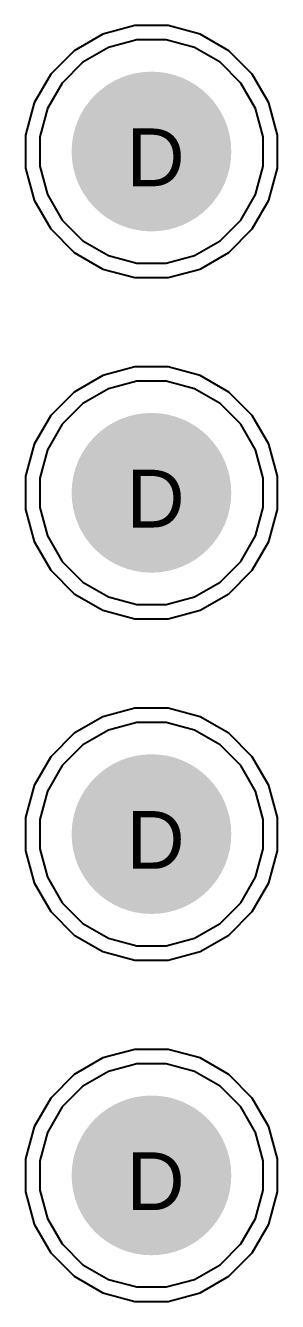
# Model space of a CAD drawing. Header units: inches. Extents: x 0 to 5379, y 0 to 5429.
# Drawn here: x 318.8 to 321.02, y 146.93 to 158.15 of the extents above; entities that cross this region are included whole.
import ezdxf

# ---------------------------------------------------------------- set-up
doc = ezdxf.new("R2010")
doc.units = ezdxf.units.IN
for name, color, linetype in [('Bottom Layer', 5, 'Continuous'), ('Bottom Solder', 6, 'Continuous'), ('Drill Drawing', 1, 'Continuous'), ('GND01', 16, 'Continuous'), ('GND02', 76, 'Continuous'), ('PWR', 156, 'Continuous'), ('SIG 01', 90, 'Continuous'), ('Top Layer', 1, 'Continuous'), ('Top Solder', 216, 'Continuous'), ('Via Holes', 16, 'Continuous')]:
    doc.layers.add(name, color=color, linetype=linetype)
doc.styles.add('Arial', font='', dxfattribs={"height": 0.2})
doc.styles.get('Arial').set_extended_font_data('Arial')

msp = doc.modelspace()

# ---------------------------------------------------------------- hatches: boundary and pattern name
at = {"layer": 'Bottom Layer'}
h = msp.add_hatch(color=5, dxfattribs=at)
edge = h.paths.add_edge_path()
edge.add_arc((319.907, 157.04), 0.6, 0, 360)
h = msp.add_hatch(color=5, dxfattribs=at)
edge = h.paths.add_edge_path()
edge.add_arc((319.907, 154.04), 0.6, 0, 360)
h = msp.add_hatch(color=5, dxfattribs=at)
edge = h.paths.add_edge_path()
edge.add_arc((319.907, 151.04), 0.6, 0, 360)
h = msp.add_hatch(color=5, dxfattribs=at)
edge = h.paths.add_edge_path()
edge.add_arc((319.907, 148.04), 0.6, 0, 360)
at = {"layer": 'Bottom Solder'}
h = msp.add_hatch(color=6, dxfattribs=at)
edge = h.paths.add_edge_path()
edge.add_arc((319.907, 157.04), 0.702, 0, 360)
h = msp.add_hatch(color=6, dxfattribs=at)
edge = h.paths.add_edge_path()
edge.add_arc((319.907, 154.04), 0.702, 0, 360)
h = msp.add_hatch(color=6, dxfattribs=at)
edge = h.paths.add_edge_path()
edge.add_arc((319.907, 151.04), 0.702, 0, 360)
h = msp.add_hatch(color=6, dxfattribs=at)
edge = h.paths.add_edge_path()
edge.add_arc((319.907, 148.04), 0.702, 0, 360)
at = {"layer": 'GND01'}
h = msp.add_hatch(color=16, dxfattribs=at)
edge = h.paths.add_edge_path()
edge.add_arc((319.907, 157.04), 0.6, 0, 360)
h = msp.add_hatch(color=16, dxfattribs=at)
edge = h.paths.add_edge_path()
edge.add_arc((319.907, 154.04), 0.6, 0, 360)
h = msp.add_hatch(color=16, dxfattribs=at)
edge = h.paths.add_edge_path()
edge.add_arc((319.907, 151.04), 0.6, 0, 360)
h = msp.add_hatch(color=16, dxfattribs=at)
edge = h.paths.add_edge_path()
edge.add_arc((319.907, 148.04), 0.6, 0, 360)
at = {"layer": 'GND02'}
h = msp.add_hatch(color=76, dxfattribs=at)
edge = h.paths.add_edge_path()
edge.add_arc((319.907, 157.04), 0.6, 0, 360)
h = msp.add_hatch(color=76, dxfattribs=at)
edge = h.paths.add_edge_path()
edge.add_arc((319.907, 154.04), 0.6, 0, 360)
h = msp.add_hatch(color=76, dxfattribs=at)
edge = h.paths.add_edge_path()
edge.add_arc((319.907, 151.04), 0.6, 0, 360)
h = msp.add_hatch(color=76, dxfattribs=at)
edge = h.paths.add_edge_path()
edge.add_arc((319.907, 148.04), 0.6, 0, 360)
at = {"layer": 'PWR'}
h = msp.add_hatch(color=156, dxfattribs=at)
edge = h.paths.add_edge_path()
edge.add_arc((319.907, 157.04), 0.6, 0, 360)
h = msp.add_hatch(color=156, dxfattribs=at)
edge = h.paths.add_edge_path()
edge.add_arc((319.907, 154.04), 0.6, 0, 360)
h = msp.add_hatch(color=156, dxfattribs=at)
edge = h.paths.add_edge_path()
edge.add_arc((319.907, 151.04), 0.6, 0, 360)
h = msp.add_hatch(color=156, dxfattribs=at)
edge = h.paths.add_edge_path()
edge.add_arc((319.907, 148.04), 0.6, 0, 360)
at = {"layer": 'SIG 01'}
h = msp.add_hatch(color=90, dxfattribs=at)
edge = h.paths.add_edge_path()
edge.add_arc((319.907, 157.04), 0.6, 0, 360)
h = msp.add_hatch(color=90, dxfattribs=at)
edge = h.paths.add_edge_path()
edge.add_arc((319.907, 154.04), 0.6, 0, 360)
h = msp.add_hatch(color=90, dxfattribs=at)
edge = h.paths.add_edge_path()
edge.add_arc((319.907, 151.04), 0.6, 0, 360)
h = msp.add_hatch(color=90, dxfattribs=at)
edge = h.paths.add_edge_path()
edge.add_arc((319.907, 148.04), 0.6, 0, 360)
at = {"layer": 'Top Layer'}
h = msp.add_hatch(color=1, dxfattribs=at)
edge = h.paths.add_edge_path()
edge.add_arc((319.907, 157.04), 0.6, 0, 360)
h = msp.add_hatch(color=1, dxfattribs=at)
edge = h.paths.add_edge_path()
edge.add_arc((319.907, 154.04), 0.6, 0, 360)
h = msp.add_hatch(color=1, dxfattribs=at)
edge = h.paths.add_edge_path()
edge.add_arc((319.907, 151.04), 0.6, 0, 360)
h = msp.add_hatch(color=1, dxfattribs=at)
edge = h.paths.add_edge_path()
edge.add_arc((319.907, 148.04), 0.6, 0, 360)
at = {"layer": 'Top Solder'}
h = msp.add_hatch(color=216, dxfattribs=at)
edge = h.paths.add_edge_path()
edge.add_arc((319.907, 157.04), 0.702, 0, 360)
h = msp.add_hatch(color=216, dxfattribs=at)
edge = h.paths.add_edge_path()
edge.add_arc((319.907, 154.04), 0.702, 0, 360)
h = msp.add_hatch(color=216, dxfattribs=at)
edge = h.paths.add_edge_path()
edge.add_arc((319.907, 151.04), 0.702, 0, 360)
h = msp.add_hatch(color=216, dxfattribs=at)
edge = h.paths.add_edge_path()
edge.add_arc((319.907, 148.04), 0.702, 0, 360)
at = {"layer": 'Via Holes'}
h = msp.add_hatch(color=7, dxfattribs=at)
edge = h.paths.add_edge_path()
edge.add_arc((319.907, 157.04), 0.35, 0, 360)
h = msp.add_hatch(color=7, dxfattribs=at)
edge = h.paths.add_edge_path()
edge.add_arc((319.907, 154.04), 0.35, 0, 360)
h = msp.add_hatch(color=7, dxfattribs=at)
edge = h.paths.add_edge_path()
edge.add_arc((319.907, 151.04), 0.35, 0, 360)
h = msp.add_hatch(color=7, dxfattribs=at)
edge = h.paths.add_edge_path()
edge.add_arc((319.907, 148.04), 0.35, 0, 360)

# ---------------------------------------------------------------- linework, layer by layer
at = {"layer": 'GND01'}
for p, q in [((319.762, 158.148), (319.48, 158.072)), ((320.053, 158.148), (319.762, 158.148)), ((320.335, 158.072), (320.053, 158.148)), ((319.48, 158.072), (319.227, 157.926)), ((320.588, 157.926), (320.335, 158.072)), ((319.227, 157.926), (319.021, 157.72)), ((320.794, 157.72), (320.588, 157.926)), ((319.021, 157.72), (318.875, 157.467)), ((320.94, 157.467), (320.794, 157.72)), ((318.875, 157.467), (318.799, 157.185)), ((321.015, 157.185), (320.94, 157.467)), ((318.799, 157.185), (318.799, 156.894)), ((321.015, 156.894), (321.015, 157.185)), ((318.799, 156.894), (318.875, 156.612)), ((320.94, 156.612), (321.015, 156.894)), ((318.875, 156.612), (319.021, 156.359)), ((320.794, 156.359), (320.94, 156.612)), ((319.021, 156.359), (319.227, 156.153)), ((320.588, 156.153), (320.794, 156.359)), ((319.227, 156.153), (319.48, 156.007)), ((320.335, 156.007), (320.588, 156.153)), ((319.48, 156.007), (319.762, 155.932)), ((319.762, 155.932), (320.053, 155.932)), ((320.053, 155.932), (320.335, 156.007)), ((319.762, 155.148), (319.48, 155.072)), ((320.053, 155.148), (319.762, 155.148)), ((320.335, 155.072), (320.053, 155.148)), ((319.48, 155.072), (319.227, 154.926)), ((320.588, 154.926), (320.335, 155.072)), ((319.227, 154.926), (319.021, 154.72)), ((320.794, 154.72), (320.588, 154.926)), ((319.021, 154.72), (318.875, 154.467)), ((320.94, 154.467), (320.794, 154.72)), ((318.875, 154.467), (318.799, 154.185)), ((321.015, 154.185), (320.94, 154.467)), ((318.799, 154.185), (318.799, 153.894)), ((321.015, 153.894), (321.015, 154.185)), ((318.799, 153.894), (318.875, 153.612)), ((320.94, 153.612), (321.015, 153.894)), ((318.875, 153.612), (319.021, 153.359)), ((320.794, 153.359), (320.94, 153.612)), ((319.021, 153.359), (319.227, 153.153)), ((320.588, 153.153), (320.794, 153.359)), ((319.227, 153.153), (319.48, 153.007)), ((320.335, 153.007), (320.588, 153.153)), ((319.48, 153.007), (319.762, 152.932)), ((320.053, 152.932), (320.335, 153.007)), ((319.762, 152.932), (320.053, 152.932)), ((319.762, 152.148), (319.48, 152.072)), ((320.053, 152.148), (319.762, 152.148)), ((320.335, 152.072), (320.053, 152.148)), ((319.48, 152.072), (319.227, 151.926)), ((320.588, 151.926), (320.335, 152.072)), ((319.227, 151.926), (319.021, 151.72)), ((320.794, 151.72), (320.588, 151.926)), ((319.021, 151.72), (318.875, 151.467)), ((320.94, 151.467), (320.794, 151.72)), ((318.875, 151.467), (318.799, 151.185)), ((321.015, 151.185), (320.94, 151.467)), ((318.799, 151.185), (318.799, 150.894)), ((321.015, 150.894), (321.015, 151.185)), ((318.799, 150.894), (318.875, 150.612)), ((320.94, 150.612), (321.015, 150.894)), ((318.875, 150.612), (319.021, 150.359)), ((320.794, 150.359), (320.94, 150.612)), ((319.021, 150.359), (319.227, 150.153)), ((320.588, 150.153), (320.794, 150.359)), ((319.227, 150.153), (319.48, 150.007)), ((320.335, 150.007), (320.588, 150.153)), ((319.48, 150.007), (319.762, 149.932)), ((320.053, 149.932), (320.335, 150.007)), ((319.762, 149.932), (320.053, 149.932)), ((319.48, 149.072), (319.227, 148.926)), ((319.762, 149.148), (319.48, 149.072)), ((320.053, 149.148), (319.762, 149.148)), ((320.335, 149.072), (320.053, 149.148)), ((320.588, 148.926), (320.335, 149.072)), ((319.227, 148.926), (319.021, 148.72)), ((320.794, 148.72), (320.588, 148.926)), ((319.021, 148.72), (318.875, 148.467)), ((320.94, 148.467), (320.794, 148.72)), ((318.875, 148.467), (318.799, 148.185)), ((321.015, 148.185), (320.94, 148.467)), ((318.799, 148.185), (318.799, 147.894)), ((321.015, 147.894), (321.015, 148.185)), ((318.799, 147.894), (318.875, 147.612)), ((320.94, 147.612), (321.015, 147.894)), ((318.875, 147.612), (319.021, 147.359)), ((320.794, 147.359), (320.94, 147.612)), ((319.021, 147.359), (319.227, 147.153)), ((320.588, 147.153), (320.794, 147.359)), ((319.227, 147.153), (319.48, 147.007)), ((320.335, 147.007), (320.588, 147.153)), ((319.48, 147.007), (319.762, 146.932)), ((319.762, 146.932), (320.053, 146.932)), ((320.053, 146.932), (320.335, 147.007))]:
    msp.add_line(p, q, dxfattribs=at)
at = {"layer": 'GND02'}
for p, q in [((319.762, 158.148), (319.48, 158.072)), ((320.053, 158.148), (319.762, 158.148)), ((320.335, 158.072), (320.053, 158.148)), ((319.48, 158.072), (319.227, 157.926)), ((320.588, 157.926), (320.335, 158.072)), ((319.227, 157.926), (319.021, 157.72)), ((320.794, 157.72), (320.588, 157.926)), ((319.021, 157.72), (318.875, 157.467)), ((320.94, 157.467), (320.794, 157.72)), ((318.875, 157.467), (318.799, 157.185)), ((321.015, 157.185), (320.94, 157.467)), ((318.799, 157.185), (318.799, 156.894)), ((321.015, 156.894), (321.015, 157.185)), ((318.799, 156.894), (318.875, 156.612)), ((320.94, 156.612), (321.015, 156.894)), ((318.875, 156.612), (319.021, 156.359)), ((320.794, 156.359), (320.94, 156.612)), ((319.021, 156.359), (319.227, 156.153)), ((320.588, 156.153), (320.794, 156.359)), ((319.227, 156.153), (319.48, 156.007)), ((320.335, 156.007), (320.588, 156.153)), ((319.48, 156.007), (319.762, 155.932)), ((319.762, 155.932), (320.053, 155.932)), ((320.053, 155.932), (320.335, 156.007)), ((319.762, 155.148), (319.48, 155.072)), ((320.053, 155.148), (319.762, 155.148)), ((320.335, 155.072), (320.053, 155.148)), ((319.48, 155.072), (319.227, 154.926)), ((320.588, 154.926), (320.335, 155.072)), ((319.227, 154.926), (319.021, 154.72)), ((320.794, 154.72), (320.588, 154.926)), ((319.021, 154.72), (318.875, 154.467)), ((320.94, 154.467), (320.794, 154.72)), ((318.875, 154.467), (318.799, 154.185)), ((321.015, 154.185), (320.94, 154.467)), ((318.799, 154.185), (318.799, 153.894)), ((321.015, 153.894), (321.015, 154.185)), ((318.799, 153.894), (318.875, 153.612)), ((320.94, 153.612), (321.015, 153.894)), ((318.875, 153.612), (319.021, 153.359)), ((320.794, 153.359), (320.94, 153.612)), ((319.021, 153.359), (319.227, 153.153)), ((320.588, 153.153), (320.794, 153.359)), ((319.227, 153.153), (319.48, 153.007)), ((320.335, 153.007), (320.588, 153.153)), ((319.48, 153.007), (319.762, 152.932)), ((320.053, 152.932), (320.335, 153.007)), ((319.762, 152.932), (320.053, 152.932)), ((319.762, 152.148), (319.48, 152.072)), ((320.053, 152.148), (319.762, 152.148)), ((320.335, 152.072), (320.053, 152.148)), ((319.48, 152.072), (319.227, 151.926)), ((320.588, 151.926), (320.335, 152.072)), ((319.227, 151.926), (319.021, 151.72)), ((320.794, 151.72), (320.588, 151.926)), ((319.021, 151.72), (318.875, 151.467)), ((320.94, 151.467), (320.794, 151.72)), ((318.875, 151.467), (318.799, 151.185)), ((321.015, 151.185), (320.94, 151.467)), ((318.799, 151.185), (318.799, 150.894)), ((321.015, 150.894), (321.015, 151.185)), ((318.799, 150.894), (318.875, 150.612)), ((320.94, 150.612), (321.015, 150.894)), ((318.875, 150.612), (319.021, 150.359)), ((320.794, 150.359), (320.94, 150.612)), ((319.021, 150.359), (319.227, 150.153)), ((320.588, 150.153), (320.794, 150.359)), ((319.227, 150.153), (319.48, 150.007)), ((320.335, 150.007), (320.588, 150.153)), ((319.48, 150.007), (319.762, 149.932)), ((320.053, 149.932), (320.335, 150.007)), ((319.762, 149.932), (320.053, 149.932)), ((319.48, 149.072), (319.227, 148.926)), ((319.762, 149.148), (319.48, 149.072)), ((320.053, 149.148), (319.762, 149.148)), ((320.335, 149.072), (320.053, 149.148)), ((320.588, 148.926), (320.335, 149.072)), ((319.227, 148.926), (319.021, 148.72)), ((320.794, 148.72), (320.588, 148.926)), ((319.021, 148.72), (318.875, 148.467)), ((320.94, 148.467), (320.794, 148.72)), ((318.875, 148.467), (318.799, 148.185)), ((321.015, 148.185), (320.94, 148.467)), ((318.799, 148.185), (318.799, 147.894)), ((321.015, 147.894), (321.015, 148.185)), ((318.799, 147.894), (318.875, 147.612)), ((320.94, 147.612), (321.015, 147.894)), ((318.875, 147.612), (319.021, 147.359)), ((320.794, 147.359), (320.94, 147.612)), ((319.021, 147.359), (319.227, 147.153)), ((320.588, 147.153), (320.794, 147.359)), ((319.227, 147.153), (319.48, 147.007)), ((320.335, 147.007), (320.588, 147.153)), ((319.48, 147.007), (319.762, 146.932)), ((319.762, 146.932), (320.053, 146.932)), ((320.053, 146.932), (320.335, 147.007))]:
    msp.add_line(p, q, dxfattribs=at)
at = {"layer": 'PWR'}
for p, q in [((319.762, 158.148), (319.48, 158.072)), ((320.053, 158.148), (319.762, 158.148)), ((320.335, 158.072), (320.053, 158.148)), ((319.48, 158.072), (319.227, 157.926)), ((320.588, 157.926), (320.335, 158.072)), ((319.227, 157.926), (319.021, 157.72)), ((320.794, 157.72), (320.588, 157.926)), ((319.021, 157.72), (318.875, 157.467)), ((320.94, 157.467), (320.794, 157.72)), ((318.875, 157.467), (318.799, 157.185)), ((321.015, 157.185), (320.94, 157.467)), ((318.799, 157.185), (318.799, 156.894)), ((321.015, 156.894), (321.015, 157.185)), ((318.799, 156.894), (318.875, 156.612)), ((320.94, 156.612), (321.015, 156.894)), ((318.875, 156.612), (319.021, 156.359)), ((320.794, 156.359), (320.94, 156.612)), ((319.021, 156.359), (319.227, 156.153)), ((320.588, 156.153), (320.794, 156.359)), ((319.227, 156.153), (319.48, 156.007)), ((320.335, 156.007), (320.588, 156.153)), ((319.48, 156.007), (319.762, 155.932)), ((319.762, 155.932), (320.053, 155.932)), ((320.053, 155.932), (320.335, 156.007)), ((319.762, 155.148), (319.48, 155.072)), ((320.053, 155.148), (319.762, 155.148)), ((320.335, 155.072), (320.053, 155.148)), ((319.48, 155.072), (319.227, 154.926)), ((320.588, 154.926), (320.335, 155.072)), ((319.227, 154.926), (319.021, 154.72)), ((320.794, 154.72), (320.588, 154.926)), ((319.021, 154.72), (318.875, 154.467)), ((320.94, 154.467), (320.794, 154.72)), ((318.875, 154.467), (318.799, 154.185)), ((321.015, 154.185), (320.94, 154.467)), ((318.799, 154.185), (318.799, 153.894)), ((321.015, 153.894), (321.015, 154.185)), ((318.799, 153.894), (318.875, 153.612)), ((320.94, 153.612), (321.015, 153.894)), ((318.875, 153.612), (319.021, 153.359)), ((320.794, 153.359), (320.94, 153.612)), ((319.021, 153.359), (319.227, 153.153)), ((320.588, 153.153), (320.794, 153.359)), ((319.227, 153.153), (319.48, 153.007)), ((320.335, 153.007), (320.588, 153.153)), ((319.48, 153.007), (319.762, 152.932)), ((320.053, 152.932), (320.335, 153.007)), ((319.762, 152.932), (320.053, 152.932)), ((319.762, 152.148), (319.48, 152.072)), ((320.053, 152.148), (319.762, 152.148)), ((320.335, 152.072), (320.053, 152.148)), ((319.48, 152.072), (319.227, 151.926)), ((320.588, 151.926), (320.335, 152.072)), ((319.227, 151.926), (319.021, 151.72)), ((320.794, 151.72), (320.588, 151.926)), ((319.021, 151.72), (318.875, 151.467)), ((320.94, 151.467), (320.794, 151.72)), ((318.875, 151.467), (318.799, 151.185)), ((321.015, 151.185), (320.94, 151.467)), ((318.799, 151.185), (318.799, 150.894)), ((321.015, 150.894), (321.015, 151.185)), ((318.799, 150.894), (318.875, 150.612)), ((320.94, 150.612), (321.015, 150.894)), ((318.875, 150.612), (319.021, 150.359)), ((320.794, 150.359), (320.94, 150.612)), ((319.021, 150.359), (319.227, 150.153)), ((320.588, 150.153), (320.794, 150.359)), ((319.227, 150.153), (319.48, 150.007)), ((320.335, 150.007), (320.588, 150.153)), ((319.48, 150.007), (319.762, 149.932)), ((320.053, 149.932), (320.335, 150.007)), ((319.762, 149.932), (320.053, 149.932)), ((319.48, 149.072), (319.227, 148.926)), ((319.762, 149.148), (319.48, 149.072)), ((320.053, 149.148), (319.762, 149.148)), ((320.335, 149.072), (320.053, 149.148)), ((320.588, 148.926), (320.335, 149.072)), ((319.227, 148.926), (319.021, 148.72)), ((320.794, 148.72), (320.588, 148.926)), ((319.021, 148.72), (318.875, 148.467)), ((320.94, 148.467), (320.794, 148.72)), ((318.875, 148.467), (318.799, 148.185)), ((321.015, 148.185), (320.94, 148.467)), ((318.799, 148.185), (318.799, 147.894)), ((321.015, 147.894), (321.015, 148.185)), ((318.799, 147.894), (318.875, 147.612)), ((320.94, 147.612), (321.015, 147.894)), ((318.875, 147.612), (319.021, 147.359)), ((320.794, 147.359), (320.94, 147.612)), ((319.021, 147.359), (319.227, 147.153)), ((320.588, 147.153), (320.794, 147.359)), ((319.227, 147.153), (319.48, 147.007)), ((320.335, 147.007), (320.588, 147.153)), ((319.48, 147.007), (319.762, 146.932)), ((319.762, 146.932), (320.053, 146.932)), ((320.053, 146.932), (320.335, 147.007))]:
    msp.add_line(p, q, dxfattribs=at)
at = {"layer": 'SIG 01'}
for p, q in [((319.529, 157.954), (319.305, 157.825)), ((319.778, 158.021), (319.529, 157.954)), ((320.037, 158.021), (319.778, 158.021)), ((320.286, 157.954), (320.037, 158.021)), ((320.51, 157.825), (320.286, 157.954)), ((319.305, 157.825), (319.122, 157.642)), ((320.692, 157.642), (320.51, 157.825)), ((319.122, 157.642), (318.993, 157.418)), ((320.822, 157.418), (320.692, 157.642)), ((318.993, 157.418), (318.926, 157.169)), ((320.888, 157.169), (320.822, 157.418)), ((318.926, 157.169), (318.926, 156.91)), ((320.888, 156.91), (320.888, 157.169)), ((318.926, 156.91), (318.993, 156.661)), ((320.822, 156.661), (320.888, 156.91)), ((318.993, 156.661), (319.122, 156.437)), ((320.692, 156.437), (320.822, 156.661)), ((319.122, 156.437), (319.305, 156.255)), ((320.51, 156.255), (320.692, 156.437)), ((319.305, 156.255), (319.529, 156.125)), ((320.286, 156.125), (320.51, 156.255)), ((319.529, 156.125), (319.778, 156.059)), ((319.778, 156.059), (320.037, 156.059)), ((320.037, 156.059), (320.286, 156.125)), ((319.778, 155.021), (319.529, 154.954)), ((320.037, 155.021), (319.778, 155.021)), ((320.286, 154.954), (320.037, 155.021)), ((319.529, 154.954), (319.305, 154.825)), ((320.51, 154.825), (320.286, 154.954)), ((319.305, 154.825), (319.122, 154.642)), ((320.692, 154.642), (320.51, 154.825)), ((319.122, 154.642), (318.993, 154.418)), ((320.822, 154.418), (320.692, 154.642)), ((318.993, 154.418), (318.926, 154.169)), ((320.888, 154.169), (320.822, 154.418)), ((318.926, 154.169), (318.926, 153.91)), ((320.888, 153.91), (320.888, 154.169)), ((318.926, 153.91), (318.993, 153.661)), ((320.822, 153.661), (320.888, 153.91)), ((318.993, 153.661), (319.122, 153.437)), ((320.692, 153.437), (320.822, 153.661)), ((319.122, 153.437), (319.305, 153.255)), ((320.51, 153.255), (320.692, 153.437)), ((319.305, 153.255), (319.529, 153.125)), ((320.286, 153.125), (320.51, 153.255)), ((319.529, 153.125), (319.778, 153.059)), ((320.037, 153.059), (320.286, 153.125)), ((319.778, 153.059), (320.037, 153.059)), ((319.778, 152.021), (319.529, 151.954)), ((320.037, 152.021), (319.778, 152.021)), ((320.286, 151.954), (320.037, 152.021)), ((319.529, 151.954), (319.305, 151.825)), ((320.51, 151.825), (320.286, 151.954)), ((319.305, 151.825), (319.122, 151.642)), ((320.692, 151.642), (320.51, 151.825)), ((319.122, 151.642), (318.993, 151.418)), ((320.822, 151.418), (320.692, 151.642)), ((318.993, 151.418), (318.926, 151.169)), ((320.888, 151.169), (320.822, 151.418)), ((318.926, 151.169), (318.926, 150.91)), ((320.888, 150.91), (320.888, 151.169)), ((318.926, 150.91), (318.993, 150.661)), ((320.822, 150.661), (320.888, 150.91)), ((318.993, 150.661), (319.122, 150.437)), ((320.692, 150.437), (320.822, 150.661)), ((319.122, 150.437), (319.305, 150.255)), ((320.51, 150.255), (320.692, 150.437)), ((319.305, 150.255), (319.529, 150.125)), ((320.286, 150.125), (320.51, 150.255)), ((319.529, 150.125), (319.778, 150.059)), ((320.037, 150.059), (320.286, 150.125)), ((319.778, 150.059), (320.037, 150.059)), ((319.529, 148.954), (319.305, 148.825)), ((319.778, 149.021), (319.529, 148.954)), ((320.037, 149.021), (319.778, 149.021)), ((320.286, 148.954), (320.037, 149.021)), ((320.51, 148.825), (320.286, 148.954)), ((319.305, 148.825), (319.122, 148.642)), ((320.692, 148.642), (320.51, 148.825)), ((319.122, 148.642), (318.993, 148.418)), ((320.822, 148.418), (320.692, 148.642)), ((318.993, 148.418), (318.926, 148.169)), ((320.888, 148.169), (320.822, 148.418)), ((318.926, 148.169), (318.926, 147.91)), ((320.888, 147.91), (320.888, 148.169)), ((318.926, 147.91), (318.993, 147.661)), ((320.822, 147.661), (320.888, 147.91)), ((318.993, 147.661), (319.122, 147.437)), ((320.692, 147.437), (320.822, 147.661)), ((319.122, 147.437), (319.305, 147.255)), ((320.51, 147.255), (320.692, 147.437)), ((319.305, 147.255), (319.529, 147.125)), ((320.286, 147.125), (320.51, 147.255)), ((319.529, 147.125), (319.778, 147.059)), ((319.778, 147.059), (320.037, 147.059)), ((320.037, 147.059), (320.286, 147.125))]:
    msp.add_line(p, q, dxfattribs=at)

# ---------------------------------------------------------------- texts
at = {"layer": 'Drill Drawing', "style": 'Arial'}
for p in [(319.687, 156.735), (319.687, 153.735), (319.687, 150.735), (319.687, 147.735)]:
    msp.add_text('D', height=0.508, dxfattribs=at).set_placement(p)

doc.saveas('drawing.dxf')
